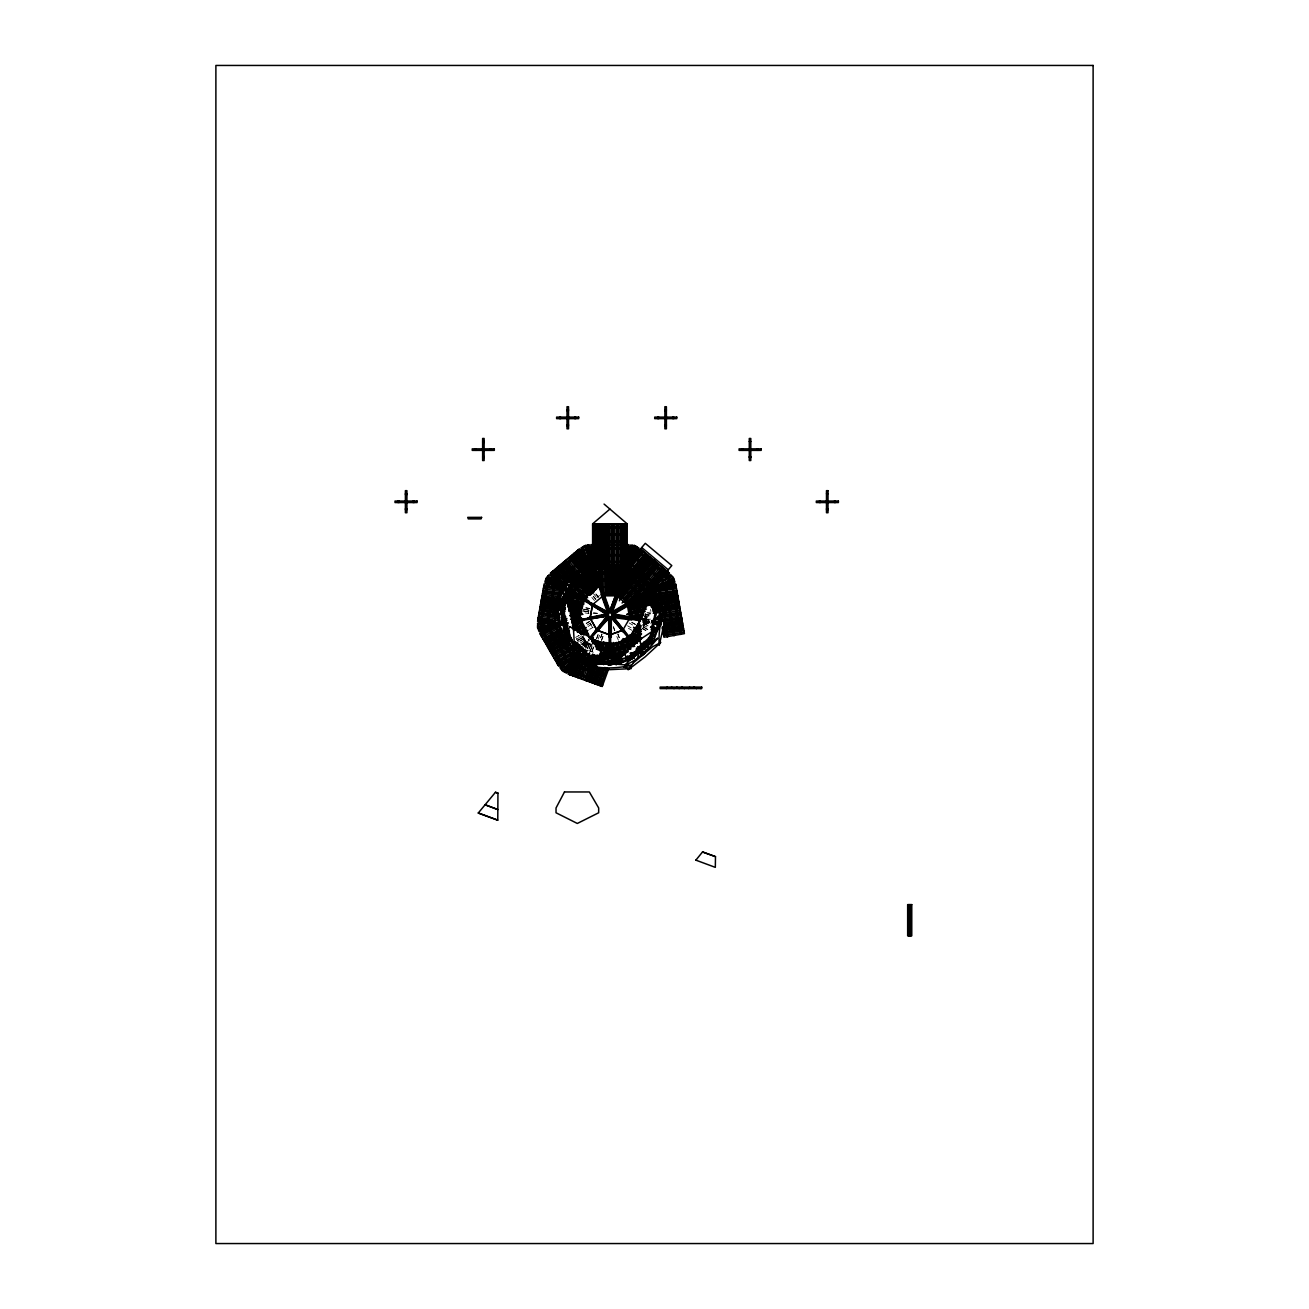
<?xml version="1.0" encoding="UTF-8"?>
<svg xmlns="http://www.w3.org/2000/svg" width="1309" height="1309" viewBox="0 0 1309 1309"><rect width="100%" height="100%" fill="white"/><g stroke="black" fill="none" stroke-linecap="round" stroke-linejoin="round"><path stroke-width="0.75" stroke-dasharray="5 3.75" d="M588.33 613.626L588.935 610.158M647.857 622.2L648.119 620.711M648.037 622.888L648.528 620.122M649.1 622.413L649.362 620.924M649.411 622.479L649.673 620.973M585.843 647.677L588.559 640.232M585.81 648.397L588.968 639.741M587.299 648.724L589.23 643.423M587.594 648.577L589.574 643.128M589.05 648.986L590.392 645.321M589.312 648.92L590.654 645.206M590.048 651.309L592.077 645.713M590.31 651.227L592.388 645.533M591.733 651.751L593.811 646.057M596.56 638.465L597.951 634.669M591.93 651.833L594.008 646.139M596.773 638.547L598.148 634.75M598.197 639.054L599.571 635.258M600.52 637.745L601.895 633.949M600.716 637.827L602.091 634.031M601.453 640.248L602.827 636.452M601.649 640.314L603.04 636.518M642.899 625.62L644.912 622.119M643.455 625.931L645.484 622.446M643.014 628.009L646.041 622.757M582.456 644.257L587.463 638.285M582.538 645.157L587.97 638.71M583.209 645.386L588.461 639.119M583.699 645.795L588.69 639.872M588.854 640.003L584.468 646.237M584.207 646.548L589.623 640.101M584.698 646.973L588.87 641.999M585.614 646.908L589.361 642.424M596.789 597.755L599.473 595.497M586.187 623.329L589.688 621.3M586.301 623.509L589.803 621.497M587.168 625.015L590.654 622.986M588.036 626.52L591.423 624.311M575.649 637.401L579.151 635.389L575.764 637.598M589.655 629.318L593.157 627.306M576.631 639.087L581.883 636.059M577.384 640.412L584.387 636.37M577.367 640.674L584.223 636.714M579.838 640.985L584.976 638.023M579.822 641.246L584.894 638.317M580.378 642.932L587.168 638.759M580.967 644.339L588.935 639.741M581.671 644.175L588.526 640.216M647.071 612.677L651.064 611.974M645.353 614.526L651.326 613.463L650.557 609.536M645.664 614.69L651.506 613.659M643.963 616.523L651.767 615.148M644.241 616.703L651.931 615.345M642.768 618.486L650.655 617.324M643.864 620.057L649.297 619.092M650.475 619.108L642.67 620.482L649.526 624.475M593.092 613.528L597.051 613.528L593.386 612.825M585.925 607.769L589.901 608.472M585.876 607.981L589.852 608.685M642.244 618.355L649.918 619.697M642.13 618.993L650.442 620.45M583.634 609.127L589.59 610.174M583.585 609.339L589.557 610.387M642.441 619.697L650.328 621.088M642.294 620.564L649.918 621.906M583.323 610.828L589.295 611.892M593.517 612.628L597.526 613.332M642.179 621.202L650.066 622.593M583.29 611.041L589.263 612.105M643.553 622.102L649.951 623.231M643.455 622.74L649.199 623.755M585.008 612.89L589.001 613.594M587.839 642.883L591.635 644.273M587.61 643.504L591.406 644.879M587.397 644.11L593.092 646.188M588.608 650.54L594.09 652.537M647.039 621.284L650.409 623.231M643.652 621.333L650.017 625.015M642.572 622.462L649.1 626.226M643.75 623.395L648.773 626.291M642.539 624.688L649.608 628.516M643.504 626.995L648.642 629.956M643.161 627.044L648.397 630.071M631.903 622.299L635.405 624.311M642.392 628.353L645.893 630.382M631.789 622.479L635.29 624.508M642.294 628.549L645.795 630.562M629.171 622.969L632.672 624.998M627.551 625.784L631.053 627.796M628.435 628.287L631.936 630.316M588.248 639.381L589.41 640.363M584.485 643.864L585.647 644.846M583.798 643.684L585.941 645.484M583.667 644.83L584.828 645.812M596.004 593.975L598.606 597.068M595.84 594.122L598.442 597.215M593.386 593.55L595.971 596.642M593.353 596.2L595.955 599.293M593.19 596.348L595.791 599.44M591.864 597.46L594.466 600.553M590.032 623.199L592.666 627.764M582.996 636.109L586.023 641.361M582.423 636.436L585.467 641.688M581.867 636.763L584.894 642.015M576.418 638.579L578.365 641.95M617.946 633.949L619.337 637.745M617.75 634.014L619.124 637.81M613.463 626.7L614.854 630.513M616.817 636.518L618.404 640.232M613.316 626.962L614.674 630.676M645.55 613.577L646.613 619.55M644.912 613.692L645.975 619.664M644.633 615.803L645.337 619.779"/><path stroke-width="1.5" d="M497.944 793.172L497.764 820.17L478.227 813.069L495.457 792.272L497.927 793.221L495.457 792.272M609.896 620.597L609.912 634.849L622.839 630.136L629.711 618.224L627.273 604.693L616.784 595.84L603.04 595.84L592.502 604.676L590.163 618.241L596.871 630.202L609.912 634.849L622.937 630.218M610.665 637.041L611.319 618.601L613.479 616.801L613.643 613.463M611.319 637.041L611.319 618.601L608.505 618.601L606.231 616.163M695.799 860.242L702.54 851.946L715.483 856.642L715.319 867.36L695.832 860.128M539.39 619.877L539.619 618.388M542.253 603.58L542.531 602.075M541.353 618.028L544.119 602.369M544.233 601.715L546.687 587.79M542.008 618.143L544.757 602.484M544.871 601.829L547.326 587.905M548.176 619.222L550.942 603.58M551.056 602.925L553.822 587.266M548.815 619.337L551.58 603.694M551.694 603.024L554.46 587.381M555 620.433L555.687 616.555M555.9 615.312L557.765 604.774M558.468 600.815L559.107 597.199M559.418 595.382L560.645 588.477M556.538 615.426L558.403 604.889M559.107 600.929L560.056 595.497M560.367 593.762L561.283 588.592M559.745 606.64L560.007 605.151M560.53 610.861L562.854 597.689M559.336 618.912L559.597 617.423M560.841 610.387L563.214 596.953M565.603 592.928L561.136 621.955M561.823 618.11L563.868 606.542M564.539 602.68L566.584 591.112M562.117 620.139L564.506 606.656M565.521 600.864L567.222 591.226L565.946 590.997M568.319 607.409L570.691 594.008M568.63 609.438L571.968 594.237L568.924 611.467M573.211 619.55L577.073 597.657M573.849 619.664L577.711 597.771M574.487 619.779L578.349 597.886M599.424 585.745L583.176 599.375L579.38 620.122L589.983 638.481L597.493 629.694M592.552 604.693L589.983 618.273L579.592 620.253L583.241 599.277L590.981 603.776L583.274 599.489M581.131 614.543L581.801 610.763M582.472 606.967L583.143 603.187M616.457 616.67L616.719 615.165M628.925 618.862L629.285 616.719M630.251 619.092L630.513 617.603M630.873 619.206L631.134 617.717M632.116 617.226L631.625 619.991L613.283 617.586M654.238 623.329L654.5 621.824M659.294 622.675L658.329 616.228M572 575.911L573.751 571.068M484.984 804.757L497.878 809.584L485.017 804.708M497.764 820.17L478.276 812.938M573.358 659.474L568.057 674.07L602.205 686.505L608.669 668.752M569.071 674.446L571.002 669.128M573.587 662.027L574.88 658.476M569.48 674.593L576.205 656.071L563.263 671.517L562.101 670.535L575.453 654.615M569.677 674.675L576.14 656.922M570.282 674.888L571.002 673.546M571.1 675.182L577.564 657.429M577.694 657.085L578.202 655.662L592.322 660.8L585.221 680.32M579.347 652.7L578.905 653.911L584.419 655.924M572.508 675.706L579.609 656.169M572.655 675.755L579.772 656.234M583.127 648.544L582.685 649.771L586.334 651.097M583.699 649.117L581.032 656.463L590.588 659.932L592.666 654.238M574.078 676.278L581.196 656.742L574.242 676.328M574.847 676.557L581.949 657.02M582.456 656.971L585.172 649.542M576.271 677.064L583.372 657.543M584.092 657.576L586.661 650.491M584.289 657.642L586.939 650.393M577.694 677.587L584.796 658.067M577.842 677.637L584.959 658.116M591.717 641.655L593.059 637.974M592.012 641.475L593.37 637.761M579.429 678.209L586.53 658.689M580.034 678.438L589.377 653.175M592.764 643.864L594.122 640.134M587.545 658.836L589.623 653.126M593.075 643.635L594.45 639.839M581.458 678.962L588.706 658.885L609.978 657.642L631.347 658.885C618.748 663.188 602.32 662.452 588.706 659.458M594.499 644.159L595.873 640.363M594.695 644.241L596.086 640.445M629.024 549.878L630.823 544.937L632.247 545.46L629.024 554.296M583.029 679.535L589.983 659.949M595.431 646.646L597.509 640.952M590.801 660.014L592.879 654.32M595.628 646.728L597.706 641.034M629.024 554.934L632.574 545.198L633.998 545.722L629.024 559.368M615.083 594.515L617.079 589.017M620.417 579.871L625.751 565.21L629.613 566.617L626.946 573.947M584.616 680.107L591.57 660.521M595.006 631.331L606.345 616.801L605.854 614.019L607.261 611.581L609.912 610.616L626.356 565.439M592.912 658.64L594.302 654.844M596.364 649.133L599.129 641.541M593.124 658.705L594.499 654.909M596.577 649.215L599.342 641.623M626.962 565.668L607.965 615.852L571.918 622.2M585.827 680.549L586.35 679.126M592.421 662.452L592.944 661.029M616.457 596.429L627.584 565.881M586.039 680.615L586.547 679.191M592.617 662.518L593.141 661.094M611.892 609.225L627.78 565.963M586.645 680.844L593.746 661.323L600.356 663.728M594.548 659.229L595.922 655.433M598 649.739L600.766 642.146M628.385 566.175L611.352 613.021L611.859 615.852L640.346 620.875M594.744 659.294L596.119 655.498M598.197 649.804L600.962 642.212M630.856 560.039L635.83 546.377L637.254 546.9L633.703 556.636M629.809 565.095L612.563 611.581L613.97 614.019L641.328 618.846L637.679 619.615M620.286 592.257L618.944 595.922L615.705 594.728M624.278 581.261L625.62 577.613M588.068 681.367L595.17 661.83M588.216 681.416L597.542 656.022M599.62 650.328L602.385 642.735M595.677 661.798L597.755 656.087M599.833 650.393L602.582 642.801M634.112 556.161L637.336 547.309L638.759 547.817L636.959 552.758M589.639 681.94L596.757 662.403M589.803 681.989L604.005 643.324M597.313 662.387L604.218 643.406M590.408 682.218L597.509 662.681M598.933 662.976L606.394 642.49M591.832 682.725L597.002 668.539M598.426 669.046L593.255 683.249L598.573 669.112M600.356 663.499L607.818 643.014M600.569 663.565L607.916 643.39M594.826 683.822L600.651 667.852M609.258 644.126L601.993 664.088L594.057 661.192M594.99 683.887L600.798 667.901M602.189 664.154L609.274 644.715M595.595 684.1L601.404 668.13M603.613 664.677L609.274 649.1M597.019 684.623L603.056 668.048M605.903 663.434L609.241 654.271M598.442 685.131L604.905 667.394L598.589 685.196M600.013 685.72L606.64 668.015M600.782 685.998L607.245 668.244M601.404 686.211L601.911 684.787M601.6 686.292L602.124 684.869M702.54 851.946L715.483 856.642M609.912 618.601L607.425 617.701L606.149 615.377M548.258 576.025L549.027 574.716L553.576 577.334L556.423 580.738M558.583 578.529L552.905 588.379L559.139 578.856M562.166 582.718L558.37 589.279L561.774 584.681M564.654 587.741L563.901 589.05L545.902 578.66L546.655 577.351L564.114 587.414L551.433 572.328M558.992 599.047L565.946 586.988M574.422 595.12L575.175 593.811M575.469 596.479L576.876 594.041M576.058 596.07L576.811 594.744M590.228 604.251L605.854 614.019L587.823 617.864M590.981 602.942L607.261 611.581L600.962 594.27L603.613 593.304M590.981 604.676L591.733 603.367M592.699 605.674L593.452 604.365M603.662 612.007L604.414 610.681M619.37 600.766L621.35 597.346L619.288 596.151M612.399 617.701L613.676 615.377M630.153 636.419L634.963 628.091M633.801 641.361L640.87 629.122M634.358 641.688L640.428 631.183M634.93 642.015L640.985 631.511M641.623 644.273L639.119 647.317M651.342 627.42L652.733 623.738M643.946 648.037L653.731 631.085M645.484 646.679L654.287 631.413M656.251 628.025L658.214 624.638M646.041 646.99L658.771 624.949L657.642 624.311M646.744 649.117L645.991 650.426L639.234 646.515M655.514 633.932L658.869 628.107M666.281 688.599L667.148 687.094M688.763 688.599L689.63 687.094M700.855 688.599L701.722 687.094L660.161 687.094L660.161 688.599L701.722 688.599L701.722 687.094M557.798 600.52L552.627 606.165L562.428 587.152L574.34 569.448M595.857 631.511L590.228 638.448L609.978 645.566L629.776 638.317L640.297 620.041M630.382 560.727L640.363 548.815L669.553 573.293L659.556 585.205M637.663 552.382L645.272 543.317L671.795 565.57L653.698 587.119M658.591 606.918L655.334 588.494L627.845 565.423L630.267 562.526M633.916 558.19L641.197 549.502M628.86 564.883L641.525 549.78M628.336 565.848L641.688 549.927M629.007 566.404L629.973 565.243M629.498 566.813L642.85 550.909M630.643 567.779L643.995 551.858M632.051 568.957L645.288 552.938M632.558 569.382L645.91 553.462M621.284 583.47L632.738 569.824M621.071 584.076L632.918 569.971M633.72 570.348L647.071 554.443M634.08 570.937L619.566 588.232L619.533 565.652M634.243 571.084L619.337 588.837L619.321 565.652M634.881 571.329L648.233 555.409M634.996 571.428L648.348 555.523M635.405 572.049L617.832 592.993L617.799 565.652M635.569 572.197L617.733 593.435L602.222 593.402M636.158 572.409L649.509 556.489L636.289 572.508M650.131 557.012L618.895 594.417L616.212 593.304M636.894 573.309L618.568 594.842L627.976 602.745L659.752 565.079M637.941 573.898L651.293 557.978M619.877 595.939L638.056 574.275L620.041 596.086M563.295 663.728L559.925 667.754L561.086 668.719L567.124 661.52M652.455 558.959L639.103 574.88L652.586 559.058M621.202 597.051L639.381 575.387M567.681 661.192L561.021 669.128L562.183 670.11M621.366 597.199L639.545 575.535M640.396 575.96L653.747 560.039M575.436 653.633L580.443 647.66M640.51 576.058L653.862 560.137M575.944 654.042L582.08 646.728M589.394 638.023L607.981 615.868L610.665 616.85L611.843 615.868L635.372 643.913M622.528 598.164L654.369 560.563M576.435 654.467L581.36 648.609M589.884 638.432L606.132 619.206M641.508 576.893L642.474 575.731M653.895 562.134L654.86 560.972M576.598 654.598L581.523 648.74M641.672 577.04L642.654 575.878M654.058 562.281L655.024 561.119M577.105 655.024L583.061 647.922M590.539 638.988L609.143 616.834L609.16 658.345M623.853 599.277L655.531 561.528M573.015 660.227L563.672 671.353L564.833 672.335L571.493 664.399M624.017 599.424L642.195 577.76M577.596 655.433L582.603 649.477M613.234 612.841L611.238 611.107L608.587 611.107L606.607 612.808M643.324 578.414L656.676 562.51M625.178 600.389L656.807 562.608M571.28 664.988L565.226 672.204L566.388 673.186L569.759 669.161M625.342 600.536L643.521 578.873M644.732 579.609L657.969 563.59M626.504 601.502L644.846 579.985M645.239 580.018L658.591 564.097M627.829 602.615L646.008 580.951M647.333 582.063L629.498 603.318L632.263 618.584L642.015 616.866M661.045 566.159L629.924 603.154L656.873 598.426M662.321 567.239L633.769 600.929L656.611 596.937M649.46 583.569L662.812 567.648M649.984 584.289L638.154 598.409L656.316 595.219M650.164 584.436L638.694 598.082L656.267 595.006M650.622 584.55L663.974 568.63M642.539 595.873L651.309 585.401L631.592 568.859L622.806 579.314L622.773 565.652M665.136 569.595L651.784 585.516L665.267 569.71M653.076 586.596L666.428 570.675M653.207 586.71L666.559 570.789M593.468 563.917L609.912 610.616L612.563 611.581L655.171 586.383M666.576 572.786L667.557 571.624M654.369 587.676L655.334 586.53M666.756 572.933L667.721 571.771M654.86 588.101L668.212 572.18M665.07 576.942L668.719 572.606M595.84 631.478L589.983 638.236L579.658 619.959M581.785 574.013C572.393 584.321 563.541 598.164 560.956 611.221L572.72 593.353L582.276 574.291L568.531 557.978M592.601 565.439L592.601 523.878L609.912 509.07M552.578 573.342L553.723 572.36M565.259 562.706L566.437 561.725M555.294 573.195L567.468 562.968M567.975 562.543L578.807 553.462M555.703 573.686L567.877 563.475M568.384 563.05L580.558 552.823M559.745 578.496L571.918 568.286M572.426 567.844L584.599 557.634M560.154 578.987L572.328 568.777M572.835 568.351L585.008 558.141M566.764 581.638L576.369 573.587M576.876 573.162L589.05 562.952M564.604 584.305L571.395 578.594M572.753 577.465L576.778 574.078M577.302 573.653L589.475 563.443M563.983 586.939L565.144 585.974M576.664 576.304L577.842 575.322M589.345 565.652L590.506 564.686M567.91 588.919L575.404 582.636M578.414 580.116L591.897 568.793M572.328 591.144L593.19 573.637L594.482 574.569M593.599 574.144L572.753 591.635L594.024 574.635M595.742 580.558L578.709 594.842L579.543 595.84L596.577 581.54M579.118 595.333L596.151 581.049M589.459 594.859L596.822 588.674M589.884 595.35L594.302 591.652M612.121 618.552L623.657 632.296M613.692 620.417L614.854 619.452M621.824 630.12L622.986 629.138M623.1 631.642L624.262 630.66M624.818 631.331L613.479 616.801M638.35 649.804L639.512 648.839M622.037 603.024L625.08 600.487L626.602 602.304M553.167 625.522L539.701 633.278L558.747 666.265L572.197 658.492M548.422 629.498L551.694 627.616M540.453 634.603L557.519 624.737L537.688 628.238L537.426 626.749L557.879 623.149M540.568 634.783L556.93 625.342M540.895 635.34L542.204 634.587M540.993 635.536L542.319 634.783M541.321 636.076L559.319 625.702M542.155 637.532L560.072 627.011M566.535 624.066L567.664 623.428M564.359 626.193L567.73 624.229M542.99 638.988L560.907 628.451M543.317 639.545L561.316 629.154M563.443 628.451L566.879 626.471M572.017 623.509L577.171 620.531L571.297 619.484M563.426 628.713L568.221 625.947M572.998 623.199L577.793 620.433L570.528 619.124M544.069 640.854L562.068 630.463L558.567 624.393M564.228 630.005L567.484 628.124M572.377 625.309L578.889 621.546M562.706 631.134L567.73 628.238M572.737 625.342L579.429 621.48M562.821 631.789L544.839 642.179L562.903 631.92M581.572 621.104L588.706 634.75M563.459 632.443L566.846 630.496M571.918 627.567L582.063 621.71M563.574 632.64L567.01 630.66M572.148 627.682L582.44 621.742M545.673 643.619L562.036 634.178L545.755 643.766M546.082 644.323L564.081 633.932M564.441 634.129L569.48 630.971M572.9 628.991L581.932 624.033M546.835 645.648L563.197 636.19M565.193 635.454L568.695 633.425M573.947 630.398L582.685 625.342M568.793 633.621L565.308 635.634L567.795 639.954L571.297 637.925M574.046 630.578L582.8 625.538M666.248 577.334L670.797 574.716L671.566 576.025L663.401 580.738M547.587 646.957L563.95 637.516M547.669 647.088L564.032 637.647M566.061 636.943L569.562 634.93M583.552 626.847L576.549 630.889L583.667 627.027M566.175 637.139L569.66 635.11M662.992 581.212L671.975 576.025L672.728 577.351M630.251 600.618L626.88 602.565L628.287 605.003M642.064 593.795L653.878 586.988L655.924 590.539L645.812 596.38M548.438 648.413L564.784 638.956M548.52 648.544L564.866 639.103M548.831 649.117L565.193 639.659M566.928 638.448L570.528 636.616M577.416 632.394L586.285 627.518M654.516 588.101L611.368 613.021L609.929 612.497L592.862 565.668M549.273 649.853L550.467 648.92M614.968 611.794L654.844 588.674M626.798 605.118L654.958 588.854M549.6 650.426L566.29 640.805M580.034 632.869L585.287 629.842M655.285 589.426L612.121 614.346L641.214 619.484M567.893 640.134L571.395 638.121M580.149 633.065L585.401 630.038M661.127 586.301L673.71 579.036L674.462 580.345L665.479 585.532M607.425 617.701L609.929 618.552M613.97 614.019L655.613 589.983L657.216 590.359M550.353 651.735L566.715 642.294M550.434 651.882L566.797 642.424M568.662 641.443L572.164 639.43M580.901 634.374L587.905 630.333M568.76 641.639L572.262 639.61M581.016 634.57L586.268 631.527M666.117 585.418L674.266 580.705L675.019 582.014L670.47 584.648M551.269 653.322L569.268 642.932M583.634 635.045L587.119 633.032M551.596 653.895L569.595 643.504L575.878 654.385M552.349 655.204L570.348 644.813M572.213 643.635L575.649 641.655M571.248 645.942L576.402 642.981M553.118 656.513L576.435 643.21M553.952 657.969L577.138 644.552M554.361 658.672L572.36 648.282M572.982 648.937L579.363 645.255M573.097 649.133L579.952 645.173M555.114 659.981L573.113 649.591M580.607 646.548L573.849 650.442L569.628 643.128M555.949 661.438L573.947 651.048M580.721 647.317L577.236 642.604M556.718 662.747L573.064 653.306M556.8 662.894L573.162 653.453M557.127 663.45L575.109 653.06M557.438 664.023L558.763 663.254M557.552 664.203L558.861 663.45M557.879 664.776L575.044 655.105M558.207 665.332L564.752 661.552M569.66 658.722L574.569 655.891M583.994 546.377L582.57 546.9L586.121 556.636M593.762 572.573L595.186 572.049M595.3 576.811L596.724 576.287L595.333 576.893M595.268 578.611L597.902 577.645M595.971 578.66L597.395 578.153M601.878 594.875L603.302 594.351M602.091 595.464L604.12 594.728M602.549 596.724L604.594 596.004M606.885 608.62L608.309 608.096M622.102 639.806L627.518 637.827L622.331 640.412M611.483 644.355L616.899 642.392M629.727 638.187L609.912 645.73L591.799 639.136M611.09 650.491L631.985 642.883M611.319 651.097L632.214 643.504M611.548 651.718L632.427 644.11M611.123 657.854L627.567 651.866M611.352 658.46L625.964 653.142M611.565 659.065L624.36 654.418M620.09 660.112L611.123 664.072L622.151 660.063M625.604 658.116L638.481 653.42M625.833 658.722L636.878 654.696M613.185 664.023L622.38 660.669M626.062 659.327L635.258 655.989M637.385 656.971L638.808 656.447L636.141 649.117M596.92 666.674L588.477 668.637L609.765 669.652L631.118 668.637L623.657 666.985M660.309 586.514L675.624 583.814L684.411 633.638L663.941 637.238L662.158 627.175L682.627 623.559M655.334 588.494L675.804 584.878M656.48 588.723L675.886 585.303M655.449 589.132L675.919 585.516M655.564 589.77L657.053 589.508M674.544 586.416L676.033 586.154M674.577 586.628L676.066 586.367M655.711 590.621L676.18 587.005M661.405 590.277L665.136 589.623M655.973 592.093L676.442 588.494M644.486 595.546L656.005 593.517L658.672 608.652M656.267 593.746L676.769 590.294M656.414 594.548L676.868 590.932M656.676 596.037L677.146 592.437M634.341 600.635L656.578 596.708M656.938 597.526L677.408 593.926M656.971 597.689L677.424 594.09M656.905 598.638L629.596 603.449L617.733 593.435L617.586 565.652M626.766 604.169L628.876 603.809L631.462 617.177L643.701 615.034M677.686 595.579L657.233 599.178L677.718 595.742M629.858 604.938L677.833 596.38M629.367 605.249L657.216 600.34M657.625 601.469L678.095 597.869M629.629 606.738L657.478 601.829M542.711 622.299L537.541 623.215L537.803 624.704L547.08 623.068M629.662 606.951L657.511 602.042M657.887 602.974L678.357 599.358M657.92 603.122L678.389 599.522M629.924 608.456L657.773 603.531M547.702 623.182L537.492 624.982L537.754 626.471M629.956 608.669L657.822 603.744M558.387 621.726L566.061 620.384M575.665 618.682L581.409 617.668M658.182 604.611L678.651 601.011M566.175 621.022L558.501 622.38L559.581 616.294L539.112 612.677M571.935 620.008L581.343 618.339M658.214 604.774L678.684 601.175M558.616 623.019L566.29 621.66M630.218 610.158L646.139 607.343M652.111 606.296L678.798 601.813M558.73 623.657L560.285 623.379M571.771 621.35L604.153 615.737M658.443 606.051L659.932 605.789M677.408 602.713L678.896 602.451M558.763 623.869L560.334 623.591M571.804 621.562L590.784 618.224M658.476 606.263L659.965 606.002M677.457 602.925L678.946 602.664M558.878 624.508L568.302 622.839M630.529 611.859L646.433 609.045M652.406 607.998L679.06 603.302M552.398 625.866L538.097 628.385L538.359 629.891L548.569 628.091M630.562 612.072L644.486 609.618M652.455 608.21L658.411 607.163M558.992 625.146L566.666 623.788M572.426 622.773L582.603 620.973M559.107 625.784L566.781 624.426M658.852 608.39L679.322 604.791M626.7 614.314L644.748 611.107M652.716 609.699L679.338 604.954M548.013 628.402L538.735 630.038L538.997 631.527L544.184 630.611M627.158 614.461L644.797 611.319M652.749 609.912L658.722 608.865M679.616 606.443L659.18 610.207L661.323 622.38L651.718 620.679M631.167 615.475L643.095 613.381M653.011 611.418L657.02 610.927M659.278 610.845L679.747 607.245M631.429 616.981L643.357 614.87M653.306 613.119L657.298 612.416M653.469 613.316L657.363 612.628M659.556 612.334L680.009 608.734M629.825 618.29L640.117 620.188M634.62 618.388L642.31 617.03M659.834 613.986L680.304 610.387M660.096 615.492L680.598 612.039M660.243 616.277L680.713 612.677M654.745 618.143L660.178 617.177M654.369 618.421L660.227 617.39M660.505 617.783L680.975 614.166M652.798 620.237L660.489 618.879L659.016 610.567M660.8 619.435L681.236 615.655M652.586 621.022L653.862 620.81M661.061 620.924L681.531 617.308M661.094 621.088L681.564 617.488M658.067 622.233L659.343 622.004M663.058 621.399L681.662 618.126M680.287 619.026L681.776 618.764M680.32 619.239L681.825 618.977M663.336 622.904L681.924 619.615M663.598 624.393L682.202 621.104M663.614 624.557L682.218 621.268M663.876 626.046L682.48 622.757M663.908 626.209L682.513 622.92M662.419 628.664L682.889 625.048M662.681 630.153L683.151 626.553M662.714 630.316L683.183 626.7M663.009 631.969L683.478 628.353M663.123 632.607L683.593 628.991M663.385 634.096L683.854 630.496M663.647 635.585L684.132 632.149M567.01 409.766L568.531 409.766M664.874 409.766L666.396 409.766M567.01 410.699L568.531 410.699M664.874 410.699L666.396 410.699M567.01 418.422L568.531 418.422L568.531 428.812L567.01 428.812L567.01 406.723L568.531 406.723L568.531 417.113M666.396 418.422L664.874 418.422L664.874 428.812L666.396 428.812L666.396 406.723L664.874 406.723L664.874 417.113M567.01 424.836L568.531 424.836M664.874 424.836L666.396 424.836M567.01 425.769L568.531 425.769M664.874 425.769L666.396 425.769M482.628 441.509L484.134 441.509M749.272 441.509L750.793 441.509M482.628 442.442L484.134 442.442M482.628 450.149L484.134 450.149L484.134 460.539L482.628 460.539L482.628 438.466L484.134 438.466L484.134 448.856M750.793 450.149L749.272 450.149L749.272 460.539L750.793 460.539L750.793 438.466L749.272 438.466L749.272 448.856M482.628 456.563L484.134 456.563M749.272 456.563L750.793 456.563M482.628 457.496L484.134 457.496M749.272 457.496L750.793 457.496M405.397 493.706L406.919 493.706M826.486 493.706L828.008 493.706M405.397 494.638L406.919 494.638M405.397 502.345L406.919 502.345L406.919 512.735L405.397 512.735L405.397 490.662L406.919 490.662L406.919 501.052M826.486 502.345L828.008 502.345M405.397 508.759L406.919 508.759M826.486 508.759L828.008 508.759M405.397 509.692L406.919 509.692M826.486 509.692L828.008 509.692M592.601 523.878L627.224 523.878L627.224 565.439L591.946 565.439L591.946 544.659M592.601 525.4L594.122 525.4M625.702 525.4L627.224 525.4M594.761 527.02L625.064 527.02M594.761 527.674L625.064 527.674M594.761 533.941L625.064 533.941M594.761 534.596L625.064 534.596M594.761 540.879L625.064 540.879M594.761 541.517L625.064 541.517M625.293 544.659L590.866 544.659L590.866 560.203M625.702 544.659L628.958 544.659L628.958 560.203M592.601 546.18L594.122 546.18M625.702 546.18L627.224 546.18M594.761 547.8L625.064 547.8M594.761 548.455L625.064 548.455M594.761 554.721L625.064 554.721M594.761 555.376L625.064 555.376M594.761 561.659L625.064 561.659M594.761 562.297L625.064 562.297M592.601 563.917L594.122 563.917M625.702 563.917L627.224 563.917M594.335 567.959L625.653 567.959M596.299 573.162L623.509 573.162M621.022 579.429L598.802 579.429L598.802 580.738L621.022 580.738M598.802 580.083L621.022 580.083M602.418 594.171L617.39 594.171L617.39 596.315M602.647 594.826L617.161 594.826M609.16 621.53L610.665 621.53M609.16 634.178L610.665 634.178M609.16 636.158L610.665 636.158M609.16 637.041L608.505 618.601L596.168 632.296M609.16 655.384L610.665 655.384M609.16 657.756L608.505 644.552M610.665 657.756L611.319 644.552M908.953 906.139L910.475 906.139M908.953 934.266L910.475 934.266M559.516 586.514L544.2 583.814L537.59 621.317L552.905 624.017M551.465 586.187L562.625 588.166M543.906 585.516L564.375 589.132M562.772 589.508L564.261 589.77M562.723 589.721L564.212 589.983M543.644 586.988L564.114 590.621L566.126 587.119L552.758 571.215M543.35 588.641L563.852 592.093M575.338 595.579L563.803 593.55L563.541 595.039L581.098 598.131L569.644 584.452M543.055 590.294L561.692 593.419M542.957 590.932L561.561 594.221M563.508 595.251L579.838 598.131M542.679 592.437L561.283 595.71M563.246 596.74L583.634 600.34M542.417 593.926L561.005 597.362M562.952 598.442L584.092 602.173M562.903 598.655L582.423 602.107M542.139 595.579L562.592 599.178M541.991 596.38L584.109 603.94M562.608 600.373L582.505 603.874M541.73 597.869L562.199 601.469M562.346 601.862L582.243 605.363M568.27 603.122L582.194 605.576M541.468 599.358L561.921 602.974M541.435 599.522L561.905 603.122M568.008 604.611L581.932 607.065M567.975 604.823L581.9 607.278M541.173 601.011L561.643 604.611M541.141 601.175L561.61 604.774M567.713 606.329L581.638 608.783M541.026 601.813L561.496 605.413M567.681 606.542L581.605 608.996M651.604 621.317L661.209 623.019M540.912 602.451L542.417 602.713M559.892 605.789L561.381 606.051M540.879 602.664L542.368 602.925M559.859 606.002L561.348 606.263M615.672 615.737L640.494 620.024M651.669 621.988L661.094 623.657M540.764 603.302L565.423 607.671M569.399 608.374L581.343 610.485M651.8 622.888L660.947 624.508M561.397 607.18L565.39 607.883M569.366 608.587L581.294 610.698M653.158 623.788L660.832 625.146M656.873 625.113L660.718 625.784M540.502 604.791L560.972 608.407M540.486 604.954L565.128 609.389M569.104 610.076L581.032 612.187M561.103 608.898L565.079 609.601M569.055 610.289L581 612.399M540.208 606.443L560.677 610.059M540.192 606.607L564.817 611.09M570.789 612.137L582.718 614.248M560.808 610.599L564.784 611.303M570.757 612.35L582.685 614.461M540.077 607.245L558.681 610.518M560.547 612.088L564.523 612.792M570.495 613.839L580.427 615.606M539.815 608.734L558.419 612.023M560.497 612.301L564.408 612.988M570.266 614.019L580.018 615.737M564.146 614.477L539.553 610.223L564.048 614.69M570.004 615.508L579.756 617.243M569.824 615.705L581.36 617.733M539.226 612.039L559.728 615.492M561.757 616.048L565.652 616.506M571.019 617.668L580.852 619.19M579.56 620.155L590.163 618.241L596.986 630.136L609.863 634.963M561.446 617.521L566.895 618.486M561.545 617.766L565.455 618.453M538.85 614.166L559.319 617.783M561.266 619.255L567.026 620.27M538.555 615.819L559.058 619.272M538.261 617.488L558.763 620.924M538.163 618.126L554.901 621.071M538.048 618.764L539.537 619.026M537.999 618.977L539.504 619.239M537.884 619.615L556.489 622.904M537.852 619.828L557.258 623.248M543.366 621.235L547.08 621.89M626.455 567.092L627.845 567.664M624.638 572.049L626.062 572.573M624.524 576.811L623.068 576.385L624.475 576.958M621.922 577.645L624.557 578.611M622.429 578.153L623.853 578.66M619.124 593.517L617.046 592.912M616.523 594.351L617.946 594.875M617.275 596.724L615.852 596.2L615.852 565.652M611.516 608.096L612.939 608.62M612.105 610.91L612.89 612.154M603.138 641.786L608.554 643.75M602.925 642.392L608.341 644.355M595.431 645.648L608.734 650.491L608.276 651.718L596.888 647.562M597.117 646.957L608.505 651.097M601.404 655.204L608.718 657.854M599.358 655.138L608.489 658.476M597.297 655.089L608.276 659.082M584.861 654.713L608.783 663.418L599.358 660.669M579.118 653.306L582.8 654.647M586.481 655.989L595.677 659.327M588.101 657.265L593.615 659.278M597.297 660.62L608.325 664.628M591.815 662.223L593.255 662.747M575.715 658.083L580.656 659.883M582.309 660.489L590.637 663.532M592.912 664.35L596.217 665.561M575.485 658.705L582.08 661.094M583.814 661.732L590.424 664.138M592.699 664.972L595.988 666.166M602.287 668.457L605.985 669.799M573.342 664.596L588.281 670.028M588.903 670.257L603.842 675.706M574.766 665.806L588.052 670.65M590.326 671.468L603.613 676.311M570.969 671.108L585.908 676.54M586.53 676.769L601.469 682.202M570.757 671.713L585.679 677.162M586.317 677.391L601.24 682.823M570.2 673.251L571.624 673.759M585.745 678.896L587.185 679.42M601.306 684.574L602.729 685.082M652.962 626.455L658.1 629.433M650.72 627.158L657.249 630.922M650.442 627.256L657.134 631.118M651.113 629.645L656.382 632.427M637.908 624.017L641.41 626.029M637.156 625.326L640.641 627.338M651.146 633.409L654.647 635.421M637.041 625.506L640.543 627.535M651.031 633.589L654.533 635.618M636.174 627.011L641.525 629.858M650.164 635.094L653.78 636.927M569.317 588.935L576.075 592.83M581.131 595.742L584.501 597.689M567.321 588.526L588.935 601.011M633.671 627.306L640.657 631.347M652.913 638.416L649.411 636.403L652.798 638.612L649.444 644.421L645.942 642.408M566.912 589.034L608.456 613.021L591.439 566.175M633.556 627.502L640.559 631.543M566.633 589.623L593.124 604.922M566.519 589.819L604.856 611.794M566.192 590.375L607.703 614.346L571.82 621.35M634.554 629.825L641.541 633.867M648.544 637.908L652.046 639.921M558.698 586.301L546.115 579.036L545.362 580.345L554.345 585.532M634.44 630.005L641.443 634.047M648.446 638.088L651.931 640.117M565.913 590.948L583.389 601.06M565.586 591.521L577.384 598.344M633.687 631.314L640.69 635.356M647.579 639.594L651.178 641.426M553.707 585.418L545.558 580.705L544.806 582.014L549.355 584.648M632.82 632.82L641.574 637.876M650.311 642.915L646.81 640.903L650.213 643.112M632.705 633.016L641.459 638.056M631.952 634.325L640.706 639.365M632.182 634.701L640.755 639.659M644.192 641.639L649.346 644.617M629.711 635.029L640.003 640.968M643.439 642.948L648.577 645.926M629.874 635.372L640.019 641.23M643.406 643.177L648.479 646.106M630.987 637.761L637.679 641.623M642.703 644.519L647.71 647.415M629.678 637.254L637.827 641.966M642.719 644.781L647.611 647.611M630.905 639.708L637.287 643.39M640.477 645.239L645.255 648.004M636.452 643.161L631.314 640.199L633.327 645.812M641.59 646.139L645.026 648.119M693.934 687.094L696.552 688.599M681.842 687.094L684.46 688.599M676.638 687.094L679.256 688.599M671.452 687.094L674.07 688.599M641.721 547.538L668.244 569.791M653.387 561.725L654.549 562.69M666.101 572.36L667.246 573.342M641.017 553.462L651.849 562.543M652.357 562.968L664.53 573.195M639.267 552.823L651.44 563.05M651.947 563.475L664.121 573.686M635.225 557.634L647.399 567.844M647.906 568.286L660.08 578.496M636.158 559.27L646.99 568.351M647.497 568.777L659.671 578.987M632.116 564.064L642.948 573.162M643.455 573.587L655.629 583.798M630.349 563.443L642.523 573.653M643.03 574.078L655.204 584.289M629.318 564.686L630.48 565.652M641.983 575.322L643.144 576.287M654.68 585.974L655.842 586.939M628.042 568.891L652.046 589.017M626.209 574.127L647.055 591.635M624.082 580.558L641.115 594.842M623.673 581.049L640.706 595.333M623.248 581.54L640.281 595.84M604.971 619.452L606.132 620.417M596.839 629.138L598 630.12M595.562 630.66L596.724 631.642M580.312 648.839L581.474 649.804M576.958 652.831L578.12 653.813M565.766 658.509L574.046 666.297L565.341 659M560.759 663.352L571.624 673.301L558.927 662.665M622.364 598.066L624.197 599.604M604.071 504.08L627.224 523.878M589.443 560.727L579.462 548.815L550.271 573.293L560.268 585.205M578.627 549.502L584.698 556.75M578.3 549.78L590.964 564.883M578.136 549.927L591.488 565.848L568.482 585.434L577.269 595.89M576.974 550.909L590.326 566.813M575.813 551.858L589.181 567.779M575.698 551.973L589.05 567.893M588.216 568.875L597.002 579.331L597.019 565.652M574.536 552.938L587.888 568.859M574.406 553.053L587.774 568.957M573.915 553.462L587.266 569.382M587.054 569.84L598.508 583.503M586.89 569.988L598.737 584.092L598.753 565.652M572.753 554.443L586.105 570.348M599.309 585.925L603.073 595.873M585.728 570.953L599.031 586.808M585.565 571.1L599.227 587.365M571.591 555.409L584.943 571.329M571.46 555.523L584.828 571.428M584.403 572.066L596.953 587.021M584.239 572.213L596.969 587.381M570.184 556.587L583.667 572.409M569.693 557.012L595.808 588.363M582.914 573.326L595.89 588.805M581.752 574.291L594.744 589.77M581.589 574.438L594.564 589.917M567.239 559.058L580.591 574.978M580.427 575.404L593.402 590.883M580.263 575.551L593.239 591.03M639.872 647.235L644.879 653.207M565.963 560.137L579.429 575.96M630.153 636.665L635.618 643.177M639.381 647.66L644.388 653.633M579.102 576.516L592.077 591.995M565.455 560.563L591.913 592.143M637.63 646.581L643.881 654.042M564.964 560.972L565.93 562.134M577.351 575.731L578.316 576.893M622.495 629.564L633.654 642.85M638.465 648.609L643.39 654.467M564.801 561.119L565.766 562.281M577.171 575.878L578.153 577.04M613.659 619.239L634.718 644.47M638.301 648.74L643.226 654.598M564.294 561.528L590.752 593.108M634.227 644.879L610.681 616.834L610.665 658.345M636.763 647.922L642.719 655.024M577.613 577.776L590.588 593.255M627.207 637.532L634.718 646.482M637.221 649.477L642.228 655.433M636.714 649.886L641.737 655.858M563.132 562.51L576.5 578.431M563.017 562.608L589.426 594.221M576.287 578.889L589.263 594.368M561.856 563.59L575.207 579.511M561.725 563.688L588.101 595.333L574.946 580.002M561.234 564.114L574.586 580.018M573.8 580.967L587.643 597.804M560.072 565.079L573.424 581M558.91 566.061L585.205 597.264M558.779 566.159L586.105 598.688M569.759 581.605L557.618 567.141L569.644 581.703M571.133 583.192L584.796 599.473M570.969 583.339L584.272 599.195M556.996 567.648L569.137 582.129M555.834 568.63L567.975 583.094M554.672 569.595L568.041 585.516L554.558 569.71M553.396 570.675L566.617 586.71M552.267 571.624L553.249 572.786M564.654 586.383L565.619 587.545L564.49 586.53M552.103 571.771L553.069 572.933M551.613 572.18L564.964 588.101M551.105 572.606L554.754 576.942M558.387 581.278L560.825 584.174M657.658 582.718L661.454 589.279L658.051 584.681M653.486 588.706L654.255 590.015M653.207 588.87L653.976 590.179M648.626 591.504L649.395 592.813M644.732 593.762L645.402 595.12M642.948 594.041L644.355 596.479M643.014 594.744L643.766 596.07M637.663 597.837L638.416 599.146M629.4 602.615L630.169 603.924M628.516 602.369L629.924 604.807M628.091 603.367L628.844 604.676M626.373 604.365L627.126 605.674M615.41 610.681L616.163 612.007M574.913 622.119L581.981 634.358M574.34 622.446L581.425 634.685M573.784 622.757L579.838 633.261M563.066 625.866L577.76 651.293L576.631 651.947L572.72 645.157M563.492 627.878L577.187 651.62M563.901 629.907L570.757 641.77M560.972 628.14L561.725 629.449M567.599 640.036L568.351 641.345M559.352 632.051L563.786 639.725M564.997 641.819L569.48 649.575M556.161 627.813L557.912 630.84M559.303 633.245L563.23 640.052M564.326 641.934L567.991 648.299M569.546 650.998L571.509 654.385M549.845 629.433L557.798 643.194M558.125 643.766L566.077 657.527M549.289 629.76L557.225 643.521M557.569 644.093L565.504 657.854M543.84 632.885L551.793 646.646M552.12 647.235L560.072 660.996M544.168 634.734L551.236 646.973M551.564 647.562L559.516 661.323M541.877 634.031L542.63 635.34M550.156 648.348L550.909 649.673M558.436 662.698L559.188 664.007M635.356 651.391L636.714 655.105M631.511 641.459L633.409 646.662M635.29 651.849L636.55 655.318M629.842 638.481L623.984 631.494L629.547 638.334M628.287 637.679L631.903 646.957M633.572 652.193L635.127 655.793M626.782 637.974L630.791 648.986M632.132 652.651L634.129 658.149M626.471 637.745L630.545 648.92M631.903 652.635L633.932 658.231M625.735 640.117L629.122 649.428M630.48 653.158L632.509 658.738M625.391 639.839L628.844 649.329M630.234 653.126L632.312 658.82L617.864 664.072L610.599 644.11M623.084 638.53L628.124 651.751M629.302 655.613L630.889 659.343M622.348 640.952L626.487 652.34M627.878 656.136L629.253 659.932M622.135 641.017L626.291 652.406M627.666 656.202L629.056 659.998M597.411 574.373L594.073 565.21L590.212 566.617L594.875 579.445M620.711 641.541L624.868 652.929M626.242 656.725L627.633 660.521M620.515 641.606L627.42 660.603M592.241 565.881L607.9 609.241M619.092 642.13L623.722 655.498M590.817 566.404L598.393 587.201M617.455 642.719L622.299 656.005M585.712 556.161L582.489 547.309L581.065 547.817L582.865 552.758M617.259 642.801L622.102 656.087M615.835 643.308L622.74 662.305M615.639 643.39L622.544 662.37M613.463 642.49L621.12 662.894M612.039 642.997L619.484 663.483M611.941 643.373L619.288 663.565M610.583 644.699L617.668 664.154M610.567 649.1L616.244 664.661M610.616 649.853L616.032 664.743M610.599 654.255L613.937 663.434M674.43 585.778L674.691 587.283M677.293 602.075L677.555 603.564M680.173 618.388L680.435 619.877M673.137 587.79L675.591 601.715M675.706 602.369L678.455 618.012M678.88 620.417L681.334 634.341M672.499 587.905L674.953 601.829M675.068 602.484L677.817 618.126M678.242 620.531L680.696 634.456M666.314 589.001L668.768 602.925M668.883 603.564L671.648 619.222M672.057 621.611L674.511 635.536M665.676 589.115L668.13 603.024M668.244 603.678L670.993 619.337M671.419 621.726L673.873 635.65M659.491 590.195L661.945 604.12M662.059 604.774L663.598 613.496M665.25 622.822L667.705 636.747M658.852 590.31L661.307 604.234M661.421 604.889L662.959 613.61M664.596 622.937L667.05 636.861M659.818 605.151L660.08 606.64M657.642 612.367L653.911 591.161L652.635 591.39L656.365 612.596M653.273 591.275L657.003 612.481M657.691 616.343L658.705 622.119M651.506 607.392L649.133 593.991L647.857 594.221L649.199 601.878M648.495 594.106L650.524 605.592M642.752 597.657L644.846 609.601M642.114 597.771L644.568 611.712M641.475 597.886L643.93 611.827M628.271 604.136L630.463 616.621M605.756 616.244L588.085 619.353M603.089 615.165L603.367 616.67M590.637 617.373L590.899 618.862M588.69 617.717L588.952 619.206M565.324 621.824L565.586 623.329M553.396 620.793L554.067 628.369L552.758 620.908M548.291 621.742L549.927 631.069L547.653 621.857M541.01 620.384L542.924 634.996L540.372 620.499M911.129 904.617L911.129 935.788M910.475 904.617L910.475 935.788M909.82 904.617L909.82 906.139M909.82 934.266L909.82 935.788M909.608 904.617L909.608 906.139M909.608 934.266L909.608 935.788M908.953 904.617L908.953 935.788M908.315 904.617L908.315 935.788M835.355 501.052L835.355 502.558M834.422 501.052L834.422 502.558M827.353 501.052L827.353 502.558M820.301 501.052L820.301 502.558M819.369 501.052L819.369 502.558M758.14 448.856L758.14 450.378M757.207 448.856L757.207 450.378M750.139 448.856L750.139 450.378M749.484 448.856L749.484 450.378M743.07 448.856L743.07 450.378M742.138 448.856L742.138 450.378M673.742 417.113L673.742 418.635M672.81 417.113L672.81 418.635M665.741 417.113L665.741 418.635M665.103 417.113L665.103 418.635M658.689 417.113L658.689 418.635M657.756 417.113L657.756 418.635M627.878 544.659L627.878 565.439M627.436 544.659L627.436 564.359M626.356 523.878L626.569 525.4M626.356 544.659L626.569 546.18M626.356 563.917L626.569 565.439M625.702 523.878L625.702 565.439M625.293 523.878L625.293 565.439M625.064 523.878L625.064 565.439M623.771 523.878L623.771 565.439M623.559 523.878L623.559 565.439M622.037 523.878L622.037 565.439M621.824 523.878L621.824 565.439M621.268 565.652L621.268 583.47M621.039 565.652L621.039 584.076M620.302 523.878L620.302 565.439M618.568 523.878L618.568 565.439M618.355 523.878L618.355 565.439M616.85 523.878L616.85 565.439M616.621 523.878L616.621 565.439M616.064 565.652L616.048 593.942L603.744 593.942L603.94 565.652M614.903 523.878L614.903 565.439M614.33 565.652L614.33 593.942M614.117 565.652L614.117 593.942M613.381 523.878L613.381 565.439M613.168 523.878L613.168 565.439M612.612 565.652L612.612 593.942M612.383 565.652L612.383 593.942M611.974 660.849L611.974 664.743M611.647 523.878L611.647 565.439M611.434 523.878L611.434 565.439M611.319 660.849L611.319 664.743M610.878 565.652L610.878 593.942M610.649 565.652L610.649 593.942M610.665 659.883L610.665 665.103M610.027 634.178L610.027 655.384M610.027 660.947L610.027 664.776M609.699 523.878L609.699 565.439M609.798 634.178L609.798 655.384M609.798 660.947L609.798 664.776M609.143 565.652L609.143 593.942M609.16 659.883L609.16 665.103M608.93 565.652L608.93 593.942M608.505 660.849L608.505 664.743M608.178 523.878L608.178 565.439M607.965 523.878L607.965 565.439M607.851 649.149L607.851 656.954M607.851 660.849L607.851 664.743M607.409 565.652L607.409 593.942M607.196 565.652L607.196 593.942M606.46 523.878L606.46 565.439M606.231 523.878L606.231 565.439M605.674 565.652L605.674 593.942M605.462 565.652L605.462 593.942M604.725 523.878L604.513 565.439M602.991 523.878L602.991 565.439M602.778 523.878L602.778 565.439M602.222 565.652L602.222 591.423M601.993 565.652L601.993 592.993M601.256 523.878L601.256 565.439M601.044 523.878L601.044 565.439M600.487 565.652L600.487 588.837M600.258 565.652L600.258 588.232M599.522 523.878L599.522 565.439M599.309 523.878L599.309 565.439M597.788 523.878L597.788 565.439M597.575 523.878L597.575 565.439M596.07 523.878L596.07 565.439M595.84 523.878L595.84 565.439M594.761 523.878L594.761 565.439M594.335 523.878L594.335 565.439M594.122 523.878L594.122 565.439M593.468 523.878L593.468 525.4M593.468 544.659L593.468 546.18M593.255 523.878L593.255 525.4M593.255 544.659L593.255 546.18M593.255 563.917L593.255 565.439M592.388 544.659L592.388 564.359M575.665 417.113L575.665 418.635M574.733 417.113L574.733 418.635M568.319 417.113L568.319 418.635M567.664 417.113L567.664 418.635M560.596 417.113L560.596 418.635M559.663 417.113L559.663 418.635M491.268 448.856L491.268 450.378M490.335 448.856L490.335 450.378M483.921 448.856L483.921 450.378M483.266 448.856L483.266 450.378M476.214 448.856L476.214 450.378M475.282 448.856L475.282 450.378M414.053 501.052L414.053 502.558M413.12 501.052L413.12 502.558M406.706 501.052L406.706 502.558M406.052 501.052L406.052 502.558M398.983 501.052L398.983 502.558M398.051 501.052L398.051 502.558M558.256 602.304C557.683 616.244 559.794 632.542 566.208 644.208L563.754 622.953L558.256 602.304M653.878 624.033L651.424 645.222C657.838 633.851 660.603 616.081 658.836 603.22L653.878 624.033M666.674 603.204L663.958 624.409L659.278 645.206C658.051 632.051 661.307 615.246 666.674 603.204M655.236 612.072L650.917 636.55L642.424 643.635L640.33 643.259L639.332 621.464L647.726 601.256L649.837 601.633L655.236 612.072M659.638 622.74L659.376 624.229L659.72 622.757M565.848 600.962L563.786 609.912L568.09 634.39L573.244 642.964L574.307 642.768L572.966 621.317L566.912 600.782L565.848 600.962M558.321 598.917L555.769 608.227L567.533 590.359L577.089 571.297L570.757 577.384L558.321 598.917M481.614 517.366L481.058 518.888L468.278 518.888L467.722 517.366L481.614 517.366M625.931 546.622L641.263 552.905L625.931 546.622M625.964 554.002L636.419 558.501L625.964 554.002M625.915 559.516L632.803 562.723L625.915 559.516M634.325 545.428L627.224 564.964L628.647 565.472L635.749 545.951L634.325 545.428M564.474 791.961L556.03 807.98L556.03 812.774L577.318 823.459L598.671 812.774L598.671 807.964L589.345 791.961L564.474 791.961M652.684 632.378L647.84 641.132L628.795 657.102L620.024 659.785L619.321 658.967L634.096 643.439L651.997 631.543L652.684 632.378M547.849 576.025L547.097 577.351L559.679 584.616L556.832 581.212L547.849 576.025M553.854 572.851L546.148 587.512L553.854 572.851M657.642 638.285C648.904 649.1 637.172 660.767 624.606 665.25L640.101 650.606L657.642 638.285M633.343 662.878L628.14 669.799L645.092 656.889L660.816 642.392L652.406 646.891L633.343 662.878M562.755 635.454C569.399 646.695 583.405 657.969 595.431 662.861L579.871 648.168L562.755 635.454M570.004 626.815L568.63 628.451L570.511 639.348L589.557 655.334L601.289 655.874L602.68 654.238L589.377 636.845L570.004 626.815M559.139 641.901L574.504 656.709L591.521 669.668C583.798 658.672 571.248 648.953 559.139 641.901M628.467 568.401L627.633 569.382L651.62 589.525L652.455 588.526L628.467 568.401M626.618 573.637L625.784 574.635L646.646 592.126L647.48 591.128L626.618 573.637M621.53 587.446L634.358 599.064L621.53 587.446M570.511 655.711L575.895 661.078L570.511 655.711M591.488 568.286L567.501 588.428L568.335 589.426L592.322 569.284L591.488 568.286M665.97 572.851L673.677 587.512L665.97 572.851M661.241 578.529L666.363 588.69L661.241 578.529M673.17 577.351L655.171 587.741L655.924 589.05L673.922 578.66L673.17 577.351M585.499 545.428L584.076 545.951L591.177 565.472L592.601 564.964L585.499 545.428M587.25 545.198L585.827 545.722L590.801 559.368L590.801 554.934L587.25 545.198M589.001 544.937L587.577 545.46L590.801 554.296L590.801 549.878L589.001 544.937M593.893 546.622L578.562 552.905L593.893 546.622M593.861 554.002L583.405 558.501L593.861 554.002M593.91 559.516L587.021 562.723L593.91 559.516M593.37 567.092L591.946 567.599L593.402 567.157M631.347 665.447C617.684 668.114 601.224 669.521 588.706 664.89L609.978 663.63L631.347 665.447M553.56 602.909L555.818 624.131L560.514 644.993C561.676 631.609 558.288 616.097 553.56 602.909M636.354 601.289L638.727 618.437L636.354 601.289M1093.113 65.45L215.887 65.45L215.887 1243.55L1093.113 1243.55L1093.113 65.45M578.709 417.113L556.62 417.113L556.62 418.635L578.709 418.635L578.709 417.113M676.786 417.113L654.713 417.113L654.713 418.635L676.786 418.635L676.786 417.113M494.311 448.856L472.238 448.856L472.238 450.378L494.311 450.378L494.311 448.856M761.183 448.856L739.094 448.856L739.094 450.378L761.183 450.378L761.183 448.856M828.008 490.662L826.486 490.662L826.486 512.735L828.008 512.735L828.008 490.662M417.096 501.052L395.007 501.052L395.007 502.558L417.096 502.558L417.096 501.052M838.398 501.052L816.325 501.052L816.325 502.558L838.398 502.558L838.398 501.052M625.653 567.321L594.335 567.321L594.335 568.613L625.653 568.613L625.653 567.321M623.509 572.508L596.299 572.508L596.299 573.8L623.509 573.8L623.509 572.508M618.568 586.367L601.256 587.005L618.568 586.367M911.768 904.617L907.661 904.617L907.661 935.788L911.768 935.788L911.768 904.617"/></g></svg>
